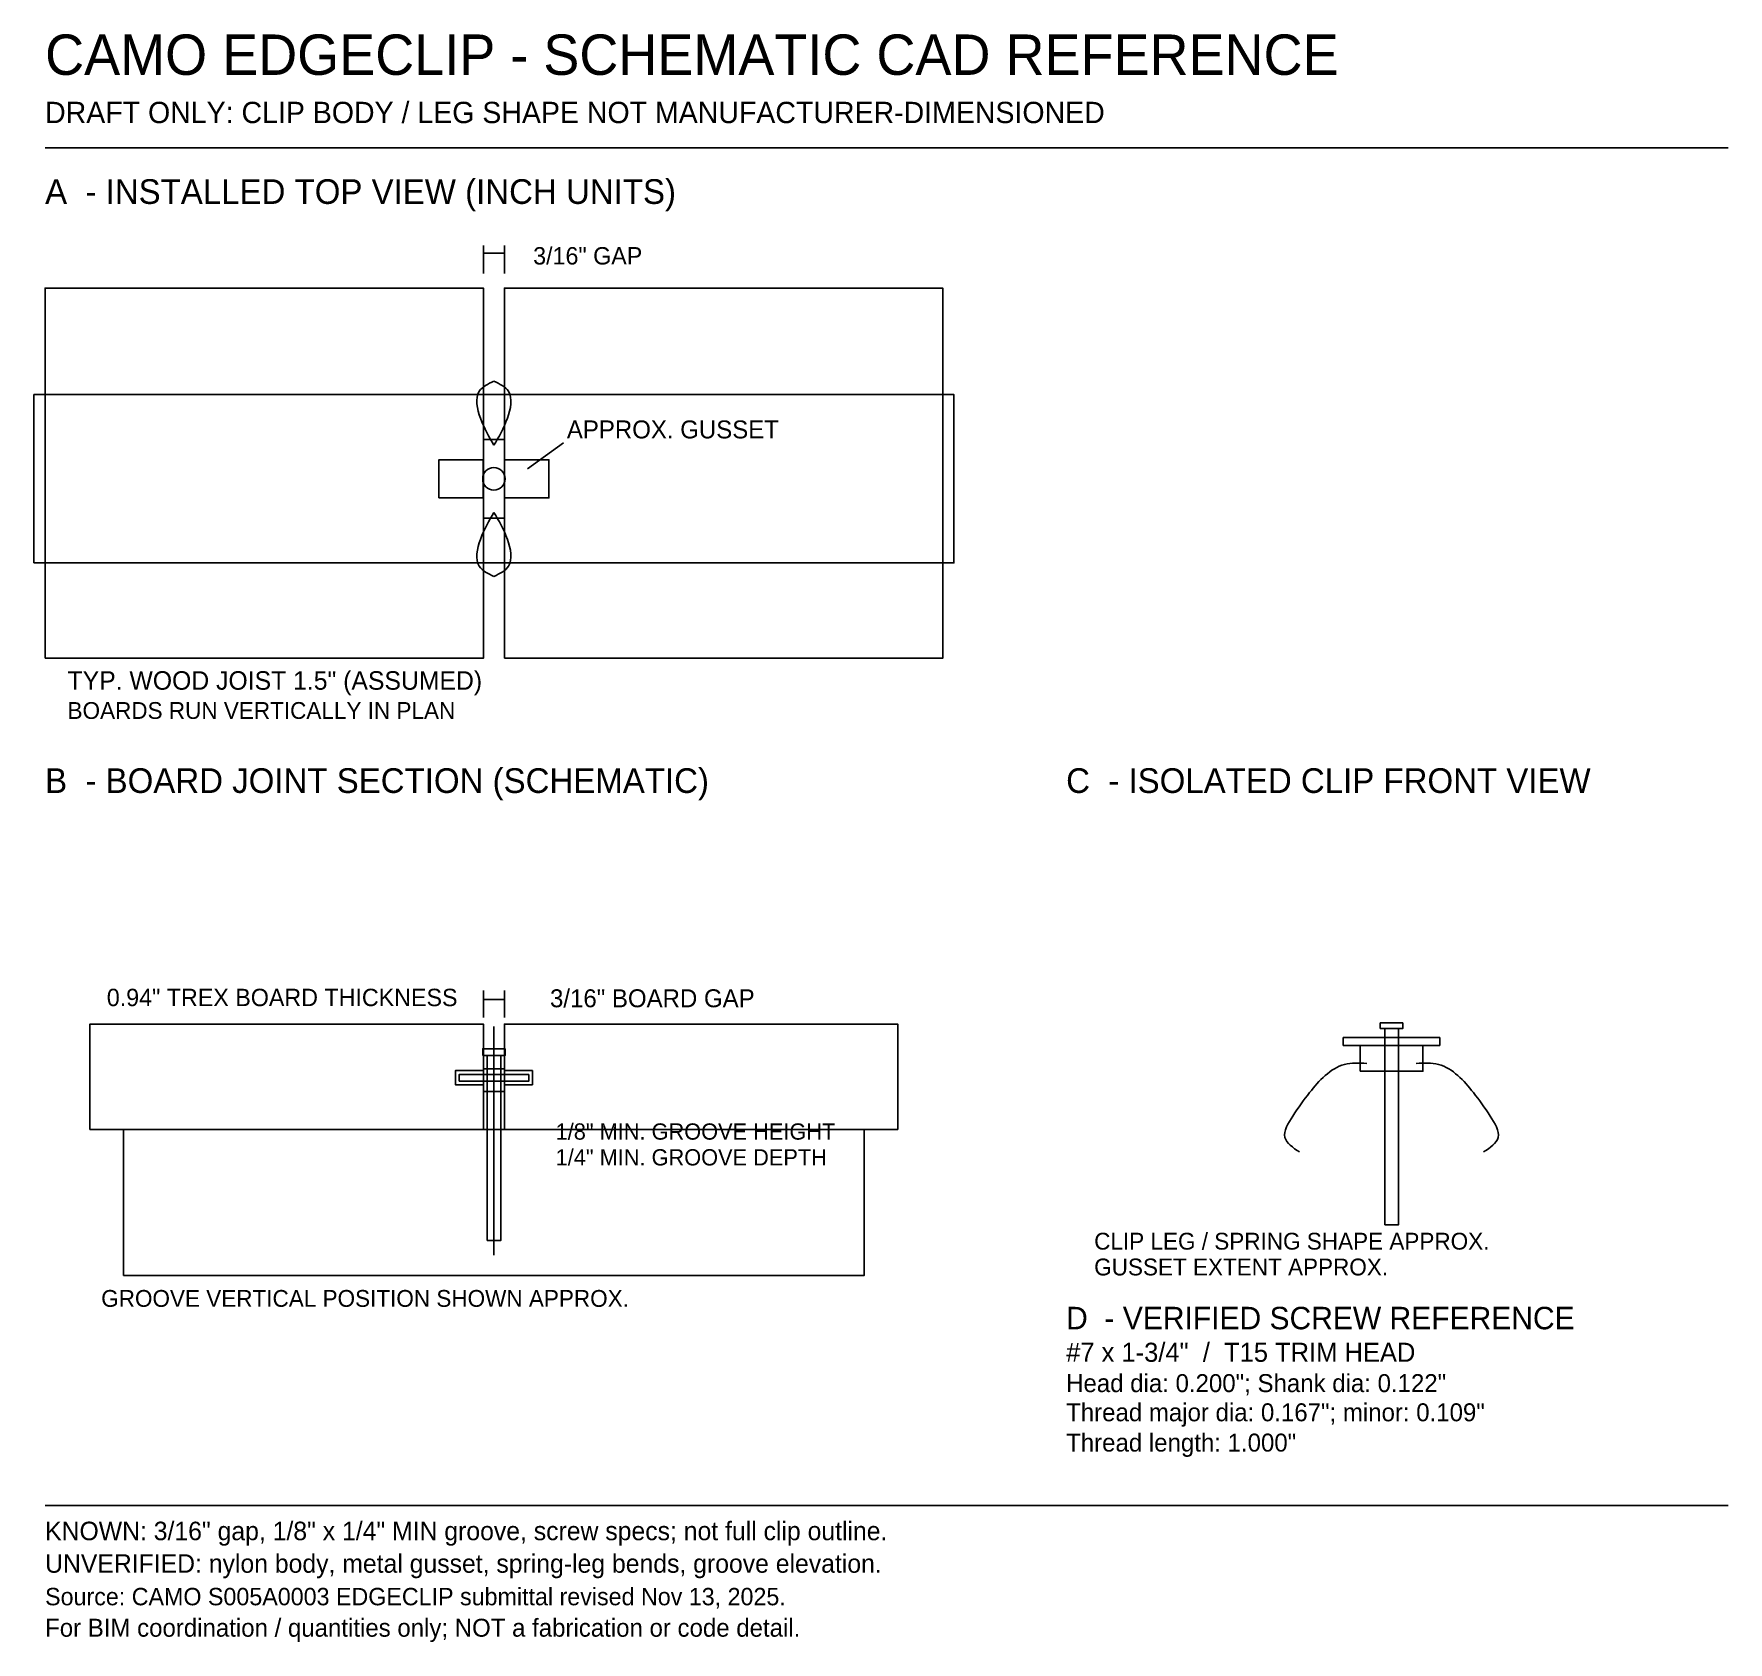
# Model space of a CAD drawing. Header units: inches. Extents: x -4.1 to 11, y 0.6 to 15.
import ezdxf

# ---------------------------------------------------------------- set-up
doc = ezdxf.new("R2010")
doc.units = ezdxf.units.IN
doc.header["$MEASUREMENT"] = 0
for name, color, linetype in [('ANNOTATION', 4, 'Continuous'), ('APPROX_CLIP', 1, 'Continuous'), ('CENTERLINE', 6, 'Continuous'), ('DIMENSION', 3, 'Continuous'), ('FASTENER', 7, 'Continuous'), ('MFG_VERIFIED', 2, 'Continuous'), ('REF_BOARD', 8, 'Continuous'), ('REF_JOIST', 32, 'Continuous')]:
    doc.layers.add(name, color=color, linetype=linetype)

msp = doc.modelspace()

# ---------------------------------------------------------------- linework, layer by layer
at = {"layer": 'APPROX_CLIP'}
for points in [[(-0.49, 10.83), (-0.095, 10.83), (-0.095, 11.17), (-0.49, 11.17)], [(0.095, 10.83), (0.49, 10.83), (0.49, 11.17), (0.095, 11.17)], [(7.57, 5.95), (8.43, 5.95), (8.43, 6.02), (7.57, 6.02)], [(7.72, 5.72), (8.28, 5.72), (8.28, 5.95), (7.72, 5.95)], [(-0.31, 5.63), (0.31, 5.63), (0.31, 5.69), (-0.31, 5.69)]]:
    msp.add_lwpolyline(points, close=True, dxfattribs=at)
for points in [[(0, 11.3), (-0.12, 11.54), (-0.13, 11.78), (0, 11.87)], [(0, 11.3), (0.12, 11.54), (0.13, 11.78), (0, 11.87)], [(0, 10.7), (-0.12, 10.46), (-0.13, 10.22), (0, 10.13)], [(0, 10.7), (0.12, 10.46), (0.13, 10.22), (0, 10.13)], [(7.78, 5.79), (7.58, 5.78), (7.27, 5.53), (7.12, 5.32), (7.05, 5.13), (7.18, 5)], [(8.22, 5.79), (8.42, 5.78), (8.73, 5.53), (8.88, 5.32), (8.95, 5.13), (8.82, 5)]]:
    msp.add_spline(points, degree=3, dxfattribs=at)
at = {"layer": 'CENTERLINE'}
msp.add_line((0, 6.12), (0, 4.08), dxfattribs=at)
at = {"layer": 'DIMENSION'}
for p, q in [((-4, 13.95), (11, 13.95)), ((-0.09375, 12.83), (-0.09375, 13.08)), ((-0.09375, 13.01), (0.09375, 13.01)), ((0.09375, 12.83), (0.09375, 13.08)), ((0.62, 11.32), (0.3, 11.09)), ((-0.09375, 6.2), (-0.09375, 6.44)), ((-0.09375, 6.36), (0.09375, 6.36)), ((0.09375, 6.2), (0.09375, 6.44)), ((-4, 1.85), (11, 1.85))]:
    msp.add_line(p, q, dxfattribs=at)
at = {"layer": 'FASTENER'}
for points in [[(7.9, 6.1), (8.1, 6.1), (8.1, 6.15), (7.9, 6.15)], [(7.939, 4.35), (8.061, 4.35), (8.061, 6.1), (7.939, 6.1)], [(-0.1, 5.86), (0.1, 5.86), (0.1, 5.92), (-0.1, 5.92)], [(-0.061, 4.21), (0.061, 4.21), (0.061, 5.86), (-0.061, 5.86)]]:
    msp.add_lwpolyline(points, close=True, dxfattribs=at)
msp.add_circle((0, 11), 0.1, dxfattribs=at)
at = {"layer": 'MFG_VERIFIED'}
for points in [[(-0.09375, 10.65), (0.09375, 10.65), (0.09375, 11.35), (-0.09375, 11.35)], [(-0.09375, 5.54), (0.09375, 5.54), (0.09375, 5.74), (-0.09375, 5.74)]]:
    msp.add_lwpolyline(points, close=True, dxfattribs=at)
at = {"layer": 'REF_BOARD'}
for points in [[(-4, 9.4), (-0.09375, 9.4), (-0.09375, 12.7), (-4, 12.7)], [(0.09375, 9.4), (4, 9.4), (4, 12.7), (0.09375, 12.7)], [(-3.6, 5.2), (-0.09375, 5.2), (-0.09375, 5.6), (-0.34375, 5.6), (-0.34375, 5.725), (-0.09375, 5.725), (-0.09375, 6.14), (-3.6, 6.14)], [(3.6, 5.2), (0.09375, 5.2), (0.09375, 5.6), (0.34375, 5.6), (0.34375, 5.725), (0.09375, 5.725), (0.09375, 6.14), (3.6, 6.14)]]:
    msp.add_lwpolyline(points, close=True, dxfattribs=at)
at = {"layer": 'REF_JOIST'}
for points in [[(-4.1, 10.25), (4.1, 10.25), (4.1, 11.75), (-4.1, 11.75)], [(-3.3, 3.9), (3.3, 3.9), (3.3, 5.2), (-3.3, 5.2)]]:
    msp.add_lwpolyline(points, close=True, dxfattribs=at)

# ---------------------------------------------------------------- texts
at = {"layer": 'ANNOTATION'}
for s, height, p in [('CAMO EDGECLIP - SCHEMATIC CAD REFERENCE', 0.36, (-4, 14.6)), ('DRAFT ONLY: CLIP BODY / LEG SHAPE NOT MANUFACTURER-DIMENSIONED', 0.19, (-4, 14.17)), ('A  - INSTALLED TOP VIEW (INCH UNITS)', 0.22, (-4, 13.45)), ('APPROX. GUSSET', 0.16, (0.65, 11.36)), ('TYP. WOOD JOIST 1.5" (ASSUMED)', 0.165, (-3.8, 9.12)), ('BOARDS RUN VERTICALLY IN PLAN', 0.15, (-3.8, 8.86)), ('B  - BOARD JOINT SECTION (SCHEMATIC)', 0.22, (-4, 8.2)), ('C  - ISOLATED CLIP FRONT VIEW', 0.22, (5.1, 8.2)), ('0.94" TREX BOARD THICKNESS', 0.155, (-3.45, 6.3)), ('CLIP LEG / SPRING SHAPE APPROX.', 0.15, (5.35, 4.13)), ('GUSSET EXTENT APPROX.', 0.15, (5.35, 3.9)), ('GROOVE VERTICAL POSITION SHOWN APPROX.', 0.15, (-3.5, 3.62)), ('D  - VERIFIED SCREW REFERENCE', 0.2, (5.1, 3.42)), ('KNOWN: 3/16" gap, 1/8" x 1/4" MIN groove, screw specs; not full clip outline.', 0.165, (-4, 1.54)), ('UNVERIFIED: nylon body, metal gusset, spring-leg bends, groove elevation.', 0.165, (-4, 1.25)), ('Source: CAMO S005A0003 EDGECLIP submittal revised Nov 13, 2025.', 0.155, (-4, 0.96)), ('For BIM coordination / quantities only; NOT a fabrication or code detail.', 0.16, (-4, 0.68))]:
    msp.add_text(s, height=height, dxfattribs=at).set_placement(p)
at = {"layer": 'DIMENSION'}
for s, height, p in [('3/16" GAP', 0.155, (0.35, 12.91)), ('3/16" BOARD GAP', 0.16, (0.5, 6.29)), ('1/8" MIN. GROOVE HEIGHT', 0.145, (0.55, 5.11)), ('1/4" MIN. GROOVE DEPTH', 0.145, (0.55, 4.88)), ('#7 x 1-3/4"  /  T15 TRIM HEAD', 0.17, (5.1, 3.13)), ('Head dia: 0.200"; Shank dia: 0.122"', 0.16, (5.1, 2.86)), ('Thread major dia: 0.167"; minor: 0.109"', 0.16, (5.1, 2.6)), ('Thread length: 1.000"', 0.16, (5.1, 2.33))]:
    msp.add_text(s, height=height, dxfattribs=at).set_placement(p)

doc.saveas('drawing.dxf')
